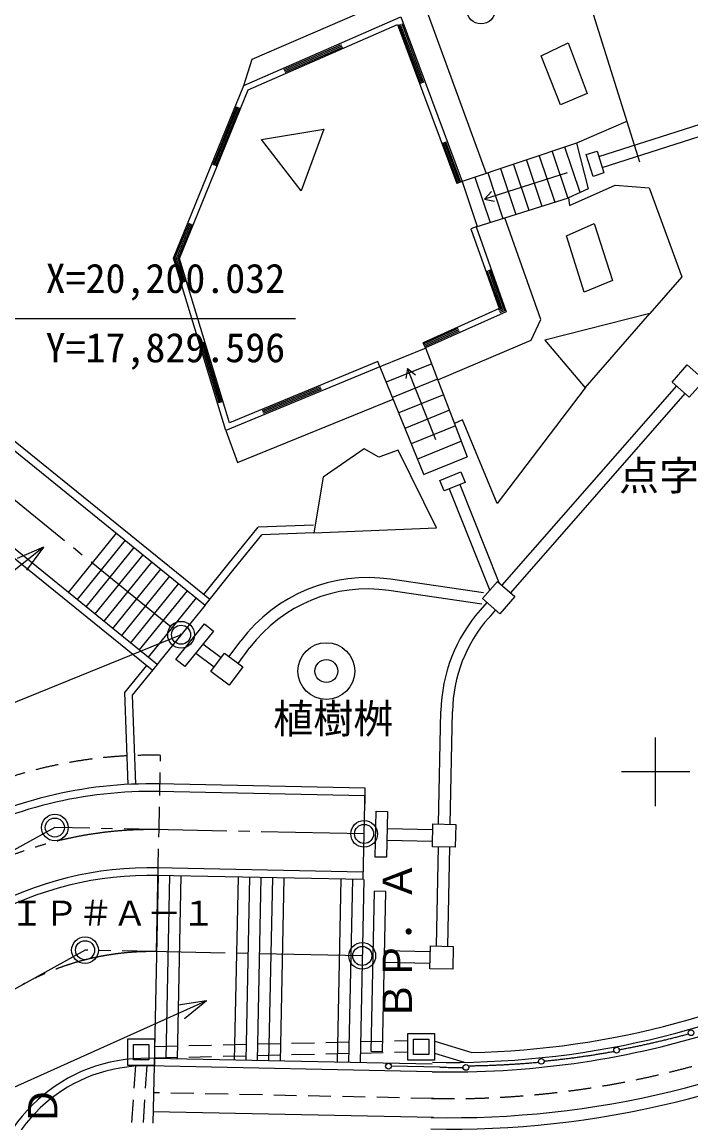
# Model space of a CAD drawing. Units: millimetres, scale not verified. Extents: x -120450 to 121350, y -84600 to 84600.
# Drawn here: x -39325 to -21775, y 317 to 29190 of the extents above; entities that cross this region are included whole.
import ezdxf
from ezdxf.enums import TextEntityAlignment as Align

# ---------------------------------------------------------------- set-up
doc = ezdxf.new("R2010")
doc.units = ezdxf.units.MM
doc.header["$LTSCALE"] = 300
for name, pattern in [('CHAIN2', [12, 9, -1, 1, -1]), ('DASHED2', [3, 2, -1]), ('DASHED3', [4, 3, -1])]:
    doc.linetypes.add(name, pattern=pattern)
for name, color, linetype in [('0-0_1', 7, 'Continuous'), ('0-3_4', 7, 'Continuous'), ('0-7_8', 7, 'Continuous'), ('1-1', 3, 'Continuous'), ('1-5', 7, 'Continuous'), ('1-8', 7, 'Continuous'), ('1-9', 7, 'CHAIN2'), ('3-0', 6, 'Continuous')]:
    doc.layers.add(name, color=color, linetype=linetype)
doc.styles.add('ＭＳ ゴシック', font='')
doc.styles.get('ＭＳ ゴシック').set_extended_font_data('MS Gothic')

msp = doc.modelspace()

# ---------------------------------------------------------------- linework, layer by layer
at = {"layer": '0-0_1'}
for p, q in [((-23115.5, 25514.3), (-24611.1, 30272.6)), ((-33393, 27411.3), (-29471.1, 29121.6)), ((-29471.1, 29121.6), (-27922, 24953.8)), ((-29436.5, 29123.4), (-28861.8, 27577.2)), ((-29400, 29137), (-28825.3, 27590.8)), ((-29363.4, 29150.6), (-28788.7, 27604.3)), ((-32453.2, 27942.2), (-30941.2, 28601.6)), ((-32437.6, 27906.5), (-30925.5, 28565.9)), ((-32422, 27870.7), (-30910, 28530.1)), ((-35195.1, 22988.5), (-33393, 27411.3)), ((-34312.5, 25448.6), (-33690.1, 26976.3)), ((-34276.4, 25433.9), (-33654, 26961.6)), ((-34240.3, 25419.2), (-33617.8, 26946.9)), ((-28287.1, 26030.9), (-27891, 24965.2)), ((-28250.6, 26044.5), (-27854.5, 24978.8)), ((-28214, 26058.1), (-27817.9, 24992.4)), ((-24778.2, 26010.3), (-27781.4, 25006)), ((-25418.1, 25796.3), (-25009.5, 24574.6)), ((-24683.6, 24722.3), (-25080.5, 25909.3)), ((-26431, 25457.6), (-26028, 24252.9)), ((-26093.4, 25570.5), (-25688.6, 24360.1)), ((-25755.7, 25683.4), (-25349.1, 24467.4)), ((-27106.2, 25231.8), (-26707.1, 24038.4)), ((-26768.6, 25344.7), (-26367.6, 24145.6)), ((-27781.4, 25006), (-27922, 24953.8)), ((-27781.4, 25006), (-27386.1, 23823.9)), ((-27443.8, 25118.9), (-27046.5, 23931.1)), ((-27407.3, 23817.2), (-24990.8, 24580.5)), ((-27191.6, 24546), (-26929.4, 24488.9)), ((-35312.7, 22993.9), (-34935, 23921)), ((-35271.4, 22992), (-34898.9, 23906.3)), ((-35230.1, 22990.1), (-34862.8, 23891.6)), ((-27407.3, 23817.2), (-27548.8, 23767.2)), ((-27548.8, 23767.2), (-26808.7, 21673)), ((-35116.6, 22349), (-35312.7, 22993.9)), ((-35079.3, 22360.3), (-35271.4, 22992)), ((-35042, 22371.7), (-35230.1, 22990.1)), ((-33884.1, 18678.4), (-35195.1, 22988.5)), ((-27128, 22675.5), (-26767.5, 21655.4)), ((-27091.2, 22688.5), (-26718.7, 21634.5)), ((-27054.4, 22701.5), (-26670, 21613.6)), ((-26808.7, 21673), (-28798, 20779.2)), ((-26767.5, 21655.4), (-26821.5, 21631.1)), ((-26718.7, 21634.5), (-26805.5, 21595.5)), ((-26670, 21613.6), (-26789.5, 21560)), ((-24549.4, 19599.1), (-22857.9, 21542.9)), ((-27888.2, 21151.8), (-28784.5, 20749.1)), ((-27872.3, 21116.2), (-28768.5, 20713.5)), ((-27856.3, 21080.6), (-28752.5, 20678)), ((-34081.8, 19215.3), (-34561.9, 20793.5)), ((-34156.5, 19192.6), (-34636.5, 20770.8)), ((-34119.2, 19204), (-34599.2, 20782.1)), ((-28733.5, 20634.5), (-29933.5, 20148.2)), ((-28736.5, 20642.4), (-28798, 20779.2)), ((-28736.5, 20642.4), (-27643.1, 17786.9)), ((-29990.8, 20286.9), (-33884.1, 18678.4)), ((-29933.5, 20148.2), (-29990.8, 20286.9)), ((-28577.7, 20227.7), (-29769.9, 19744.6)), ((-29933.5, 20148.2), (-28786.3, 17317.1)), ((-29214.7, 20106.4), (-29253.3, 19840.9)), ((-28422, 19820.9), (-29606.4, 19341)), ((-31502.8, 19626.5), (-33027.4, 18996.7)), ((-31487.9, 19590.5), (-33012.6, 18960.6)), ((-31473, 19554.4), (-32997.6, 18924.6)), ((-28266.2, 19414.1), (-29442.8, 18937.3)), ((-28110.4, 19007.3), (-29279.3, 18533.7)), ((-27954.7, 18600.5), (-29115.7, 18130)), ((-27798.9, 18193.7), (-28952.1, 17726.4)), ((-28788.6, 17322.7), (-27643.1, 17786.9)), ((-31665.9, 15797.5), (-28449.9, 15927))]:
    msp.add_line(p, q, dxfattribs=at)
for points in [[(-33508.8, 27524.4), (-33291.4, 28216.1), (-28934.7, 30105.7), (-27146.7, 25218.3)], [(-29933.5, 20148.2), (-33979.5, 18476.7), (-35354.1, 22995.8), (-33508.8, 27524.4), (-29385.7, 29322.5), (-27781.4, 25006)], [(-23482.6, 26571.2), (-24778.2, 26010.3), (-24476.2, 24818), (-24990.8, 24580.5), (-24962.4, 24379.7), (-23759.6, 24909.9), (-22867.9, 24843.8), (-22015.1, 22511.8), (-22857.9, 21542.9), (-25611, 20843.3), (-24549.4, 19599.1), (-26860.7, 16561.8), (-27766.6, 18761.3), (-27978.4, 18662.7)], [(-25026.7, 25237.9), (-27191.6, 24546), (-27011.1, 24744.5)], [(-28416, 19805.4), (-25965.1, 20850), (-25713.6, 21391.8), (-26658.5, 24053.7)], [(-27407.3, 23817.2), (-26621.2, 21592.8), (-28736.5, 20642.4)], [(-28466.9, 18230.8), (-29214.7, 20106.4), (-29004, 19940.2)], [(-33979.5, 18476.7), (-33670.8, 17635.6), (-29590.1, 19300.8)], [(-28449.9, 15927), (-29456.8, 17963.8), (-29959.7, 17774.4), (-30348.3, 17993.9), (-31426.6, 17251.5), (-31665.9, 15797.5)]]:
    msp.add_lwpolyline(points, dxfattribs=at)
for points in [[(-24999.9, 28646.6), (-24498.9, 27314.6), (-25202.1, 27021.8), (-25708.8, 28302.8)], [(-33046.2, 26105.1), (-31409.6, 26380.1), (-32001.9, 24761.7)], [(-24311, 23903.9), (-23829.9, 22409.7), (-24578.1, 22101.6), (-25038.1, 23586.9)]]:
    msp.add_lwpolyline(points, close=True, dxfattribs=at)
at = {"layer": '0-3_4'}
for p, q in [((-22701.9, 8630.1), (-22701.9, 10430.1)), ((-21801.9, 9530.1), (-23601.9, 9530.1))]:
    msp.add_line(p, q, dxfattribs=at)
at = {"layer": '0-7_8'}
msp.add_circle((-27282.6, 29515.3), 375, dxfattribs=at)
at = {"layer": '1-1'}
for p, q in [((-35728.9, 12410.8), (-35782.2, 12344.9)), ((-30330, 8898.4), (-30334.2, 8698.4))]:
    msp.add_line(p, q, dxfattribs=at)
for centre in [(-21774.7, 2683.6), (-23726.3, 2226.6), (-29710.2, 1807.7), (-27679.6, 1775.7), (-25701, 1933.4)]:
    msp.add_circle(centre, 75, dxfattribs=at)
at = {"layer": '1-1', "linetype": 'DASHED3'}
msp.add_arc((-43761.2, 19843), 9712.5, 18.61591, 18.61592, dxfattribs=at)
at = {"layer": '1-1', "linetype": 'CHAIN2'}
for centre, start, end in [((-27889.4, 24897.5), 280.59192, 285.19081), ((-27883.8, 24879.8), 275.62039, 280.21889), ((-27890.3, 24825.1), 268.82137, 270.27652), ((-27882.1, 24865.9), 270.64894, 275.24751)]:
    msp.add_arc(centre, 23050, start, end, dxfattribs=at)
at = {"layer": '1-5'}
for p, q in [((-39525.6, 21411.1), (-32151.7, 21411.1)), ((-38764.5, 15418.7), (-42216, 12668.3)), ((-38764.5, 15418.7), (-39452, 15119)), ((-38764.5, 15418.7), (-39210.1, 14815.4)), ((-35152.9, 13122.1), (-42383.5, 10174.1)), ((-34484.4, 3523.2), (-41251.6, 480.6)), ((-34484.4, 3523.2), (-35224.8, 3403.2)), ((-34484.4, 3523.2), (-35065.6, 3049.1))]:
    msp.add_line(p, q, dxfattribs=at)
at = {"layer": '1-8', "linetype": 'CHAIN2'}
for p, q in [((-43105.5, 19561.9), (-35152.9, 13122.1)), ((-37672.4, 4848.6), (-51354.5, -2679.6)), ((-30398, 4698.9), (-37672.4, 4848.6))]:
    msp.add_line(p, q, dxfattribs=at)
msp.add_lwpolyline([(-30350.6, 7898.6), (-38463.9, 8065.5), (-50546.8, 1417.2)], dxfattribs=at)
at = {"layer": '1-8', "color": 3}
for centre in [(-35152.9, 13122.1), (-38463.9, 8065.5), (-30350.6, 7898.6), (-37672.4, 4848.6), (-30398, 4698.9)]:
    msp.add_circle(centre, 350, dxfattribs=at)
at = {"layer": '1-8'}
for centre in [(-35152.9, 13122.1), (-38463.9, 8065.5), (-30350.6, 7898.6), (-37672.4, 4848.6), (-30398, 4698.9)]:
    msp.add_circle(centre, 250, dxfattribs=at)
at = {"layer": '1-8', "linetype": 'CHAIN2'}
for centre, radius, start, end in [((-28083.4, 25055.6), 26150, 268.82137, 330.30617), ((-28077.1, 25052.1), 32000, 268.82137, 330.30617), ((-35941.2, -2188.5), 10200, 88.81818, 118.82401), ((-35941.2, -2188.5), 7000, 88.81818, 118.82401)]:
    msp.add_arc(centre, radius, start, end, dxfattribs=at)
at = {"layer": '1-9'}
msp.add_line((-35796.8, 4810), (-35731, 8009.3), dxfattribs=at)
at = {"layer": '3-0'}
for p, q in [((-24194.3, 25661.5), (-14327.2, 28815.3)), ((-24103, 25375.7), (-14166.7, 28551.7)), ((-42458.7, 20324.9), (-34523.6, 13899.2)), ((-42332.8, 20480.4), (-34397.7, 14054.7)), ((-22157.8, 19646.1), (-26733.9, 14420.8)), ((-21932.1, 19448.4), (-26508.2, 14223.1)), ((-35782.2, 12344.9), (-43897.7, 18916.7)), ((-35908.1, 12189.5), (-44023.5, 18761.2)), ((-27838.8, 17060.2), (-26814.8, 14491.7)), ((-28116.8, 16947.5), (-27054.4, 14282.5)), ((-33912.4, 14971.8), (-33129.4, 15938.7)), ((-31674, 15997.3), (-33129.4, 15938.7)), ((-36855, 15787.2), (-38113.7, 14232.9)), ((-36621.9, 15598.4), (-37880.5, 14044.1)), ((-33756.9, 14846), (-33031, 15742.5)), ((-31665.9, 15797.5), (-33031, 15742.5)), ((-36388.7, 15409.6), (-37647.4, 13855.3)), ((-36155.6, 15220.8), (-37414.2, 13666.5)), ((-35922.5, 15032), (-37181.1, 13477.7)), ((-35689.3, 14843.2), (-36948, 13288.9)), ((-34553.2, 14180.5), (-33912.4, 14971.8)), ((-34523.6, 13899.2), (-33756.9, 14846)), ((-35456.2, 14654.4), (-36714.8, 13100.1)), ((-35223, 14465.6), (-36481.7, 12911.3)), ((-27220.1, 14216.6), (-29658.4, 14576.8)), ((-34989.9, 14276.8), (-36248.5, 12722.5)), ((-27263.9, 13919.8), (-29702.2, 14280.1)), ((-34756.7, 14088), (-36015.4, 12533.7)), ((-34523.6, 13899.2), (-35728.9, 12410.8)), ((-27129.2, 13969.4), (-27306.9, 13766.5)), ((-26903.5, 13771.7), (-27081.2, 13568.8)), ((-34582.7, 12881.6), (-34102.9, 12521.4)), ((-33892.8, 12551.3), (-33583.9, 12962.9)), ((-33652.9, 12371.2), (-33343.9, 12782.8)), ((-34762.8, 12641.7), (-34283, 12281.5)), ((-36063.5, 12315.4), (-36637.4, 11606.8)), ((-35782.2, 12344.9), (-36434.8, 11539.1)), ((-36637.4, 11606.8), (-36550.6, 9196.9)), ((-36434.8, 11539.1), (-36350.8, 9204.1)), ((-28394.8, 8158.4), (-28333.9, 11117.7)), ((-28094.9, 8152.3), (-28034, 11111.6)), ((-30329.9, 8895.5), (-35763.9, 9007.3)), ((-30326, 9095.5), (-35759.8, 9207.3)), ((-30375.3, 6698.9), (-30326, 9095.5)), ((-29747.7, 8036.2), (-28547.9, 8011.6)), ((-29753.8, 7736.3), (-28554.1, 7711.6)), ((-28407.2, 7558.6), (-28460.7, 4959.1)), ((-28107.3, 7552.4), (-28160.7, 4952.9)), ((-30371.2, 6898.8), (-35805, 7010.6)), ((-35755.7, 6809.6), (-35858.6, 1810.6)), ((-30371.9, 6698.8), (-35809.1, 6810.7)), ((-35455.8, 6803.4), (-35554.5, 2004.4)), ((-35155.8, 6797.2), (-35254.6, 1998.2)), ((-33656.2, 6766.4), (-33754.9, 1967.4)), ((-33356.2, 6760.2), (-33454.9, 1961.2)), ((-33056.3, 6754), (-33155, 1955)), ((-32756.3, 6747.8), (-32855.1, 1948.9)), ((-32456.4, 6741.7), (-32555.1, 1942.7)), ((-30956.7, 6710.8), (-31055.5, 1911.9)), ((-30656.8, 6704.6), (-30755.5, 1905.7)), ((-30356.8, 6698.5), (-30455.6, 1899.5)), ((-30167.9, 2193.7), (-30081.5, 6392.7)), ((-29813.5, 4836.9), (-28613.7, 4812.2)), ((-29819.7, 4537), (-28619.9, 4512.3)), ((-28496.1, 2459.4), (-27525.7, 2162.4)), ((-29868, 2187.5), (-30167.9, 2193.7)), ((-28501.6, 2147.3), (-27721.1, 1908.4)), ((-28564.7, 1660.6), (-36005.6, 1813.7)), ((-35854.4, 2010.6), (-36001.5, 2013.6)), ((-35858.2, 1826), (-35889.4, 310.9)), ((-28560.6, 1860.5), (-35854.4, 2010.6)), ((-28364.5, 1780), (-29635.2, 1806.1)), ((-28530.9, 459.5), (-35883.2, 610.8))]:
    msp.add_line(p, q, dxfattribs=at)
at = {"layer": '3-0', "linetype": 'DASHED2'}
for p, q in [((-35731, 8009.3), (-35690.9, 9958.9)), ((-35851, 2326), (-29201.5, 2480.6)), ((-35851, 2025.9), (-29201.5, 2180.5)), ((-36351.4, 1826), (-36605, -2028)), ((-36050.7, 1826), (-36304.3, -2028)), ((-28520.6, 959.4), (-35873, 1110.7))]:
    msp.add_line(p, q, dxfattribs=at)
at = {"layer": '3-0'}
for points in [[(-24343.1, 25141.5), (-24525.7, 25713), (-24240, 25804.3), (-24057.3, 25232.8)], [(-21819.3, 19349.6), (-22270.6, 19744.9), (-21875.3, 20196.3), (-21424, 19801)], [(-28254.3, 16891.8), (-28367, 17169.9), (-27810.9, 17395.2), (-27698.2, 17117.2)], [(-26790.6, 13672.9), (-27242, 14068.2), (-26846.7, 14519.6), (-26395.3, 14124.3)], [(-35057.3, 12286.8), (-35290.4, 12475.6), (-34535.2, 13408.1), (-34302.1, 13219.3)], [(-34373, 12161.5), (-34012.8, 12641.3), (-33533, 12281.1), (-33893.2, 11801.3)], [(-29763.1, 7286.4), (-30063, 7292.6), (-30038.3, 8492.3), (-29738.4, 8486.1)], [(-27957.3, 7549.3), (-28557.2, 7561.6), (-28544.8, 8161.5), (-27944.9, 8149.2)], [(-28023.1, 4350), (-28623, 4362.3), (-28610.6, 4962.2), (-28010.8, 4949.9)], [(-29201.5, 1965.2), (-29201.5, 2665.2), (-28501.6, 2665.2), (-28501.6, 1965.2)], [(-36551, 1826), (-36551, 2525.9), (-35851, 2525.9), (-35851, 1826)], [(-36401, 1975.9), (-36401, 2376), (-36001, 2376), (-36001, 1975.9)], [(-29051.6, 2115.2), (-29051.6, 2515.2), (-28651.5, 2515.2), (-28651.5, 2115.2)]]:
    msp.add_lwpolyline(points, close=True, dxfattribs=at)
msp.add_lwpolyline([(-29868, 2187.5), (-29781.6, 6386.6), (-30081.5, 6392.7)], dxfattribs=at)
for radius in [745, 300]:
    msp.add_circle((-31340.1, 12167.9), radius, dxfattribs=at)
for centre, radius, start, end in [((-30265, 10471.4), 4150, 81.59563, 143.1046), ((-30265, 10471.4), 3850, 81.59576, 143.10469), ((-24184.8, 11032.4), 4150, 138.78969, 178.82115), ((-24184.8, 11032.4), 3850, 138.78963, 178.82111), ((-28083.4, 25055.6), 23150, 268.82137, 325.25102), ((-28083.4, 25055.6), 22900, 271.39539, 325.29578), ((-35941.2, -2188.5), 11400, 88.81818, 118.82401), ((-35941.2, -2188.5), 11200, 88.81818, 118.82401), ((-35941.2, -2188.5), 9200, 88.81818, 118.82401), ((-35941.2, -2188.5), 9000, 88.81818, 118.82401), ((-28083.4, 25055.6), 24600, 268.82137, 298.34821), ((-28083.4, 25055.6), 24900, 268.82137, 298.38815), ((-28083.4, 25055.6), 23400, 268.82137, 287.09938), ((-36087.9, -2185.5), 4200, 88.82135, 175.73965), ((-36087.9, -2185.5), 4000, 88.82135, 173.20433), ((-28083.4, 25055.6), 27200, 268.82137, 298.66515), ((-28083.4, 25055.6), 27400, 268.82137, 298.68703)]:
    msp.add_arc(centre, radius, start, end, dxfattribs=at)
at = {"layer": '3-0', "linetype": 'DASHED2'}
for centre, radius, start, end in [((-35941.2, -2188.5), 12150, 88.81956, 118.82402), ((-28083.4, 25055.6), 24100, 268.82137, 298.27942)]:
    msp.add_arc(centre, radius, start, end, dxfattribs=at)

# ---------------------------------------------------------------- texts
at = {"layer": '1-5', "style": 'ＭＳ ゴシック'}
for s, p in [('X=20,200.032', (-38705.2, 21852.1)), ('Y=17,829.596', (-38705.2, 20036.5))]:
    msp.add_text(s, height=769.8, dxfattribs=at).set_placement(p, align=Align.BOTTOM_LEFT)
at = {"layer": '1-8', "color": 6, "style": 'ＭＳ ゴシック'}
for s, p in [('ＢＰ．Ａ', (-28863.7, 2989)), ('ＥＰ．Ｄ', (-38166, -2916.5))]:
    msp.add_text(s, height=769.8, rotation=90, dxfattribs=at).set_placement(p, align=Align.BOTTOM_LEFT)
at = {"layer": '1-8', "style": 'ＭＳ ゴシック'}
msp.add_text('ＩＰ＃Ａ－１', height=659.8, dxfattribs=at).set_placement((-39643, 5291.5), align=Align.BOTTOM_LEFT)
at = {"layer": '3-0', "style": 'ＭＳ ゴシック'}
for s, p in [('点字ﾌﾞﾛｯｸ', (-23662.8, 16675.2)), ('植樹桝', (-32735.7, 10305.3))]:
    msp.add_text(s, height=769.8, dxfattribs=at).set_placement(p, align=Align.BOTTOM_LEFT)

doc.saveas('drawing.dxf')
